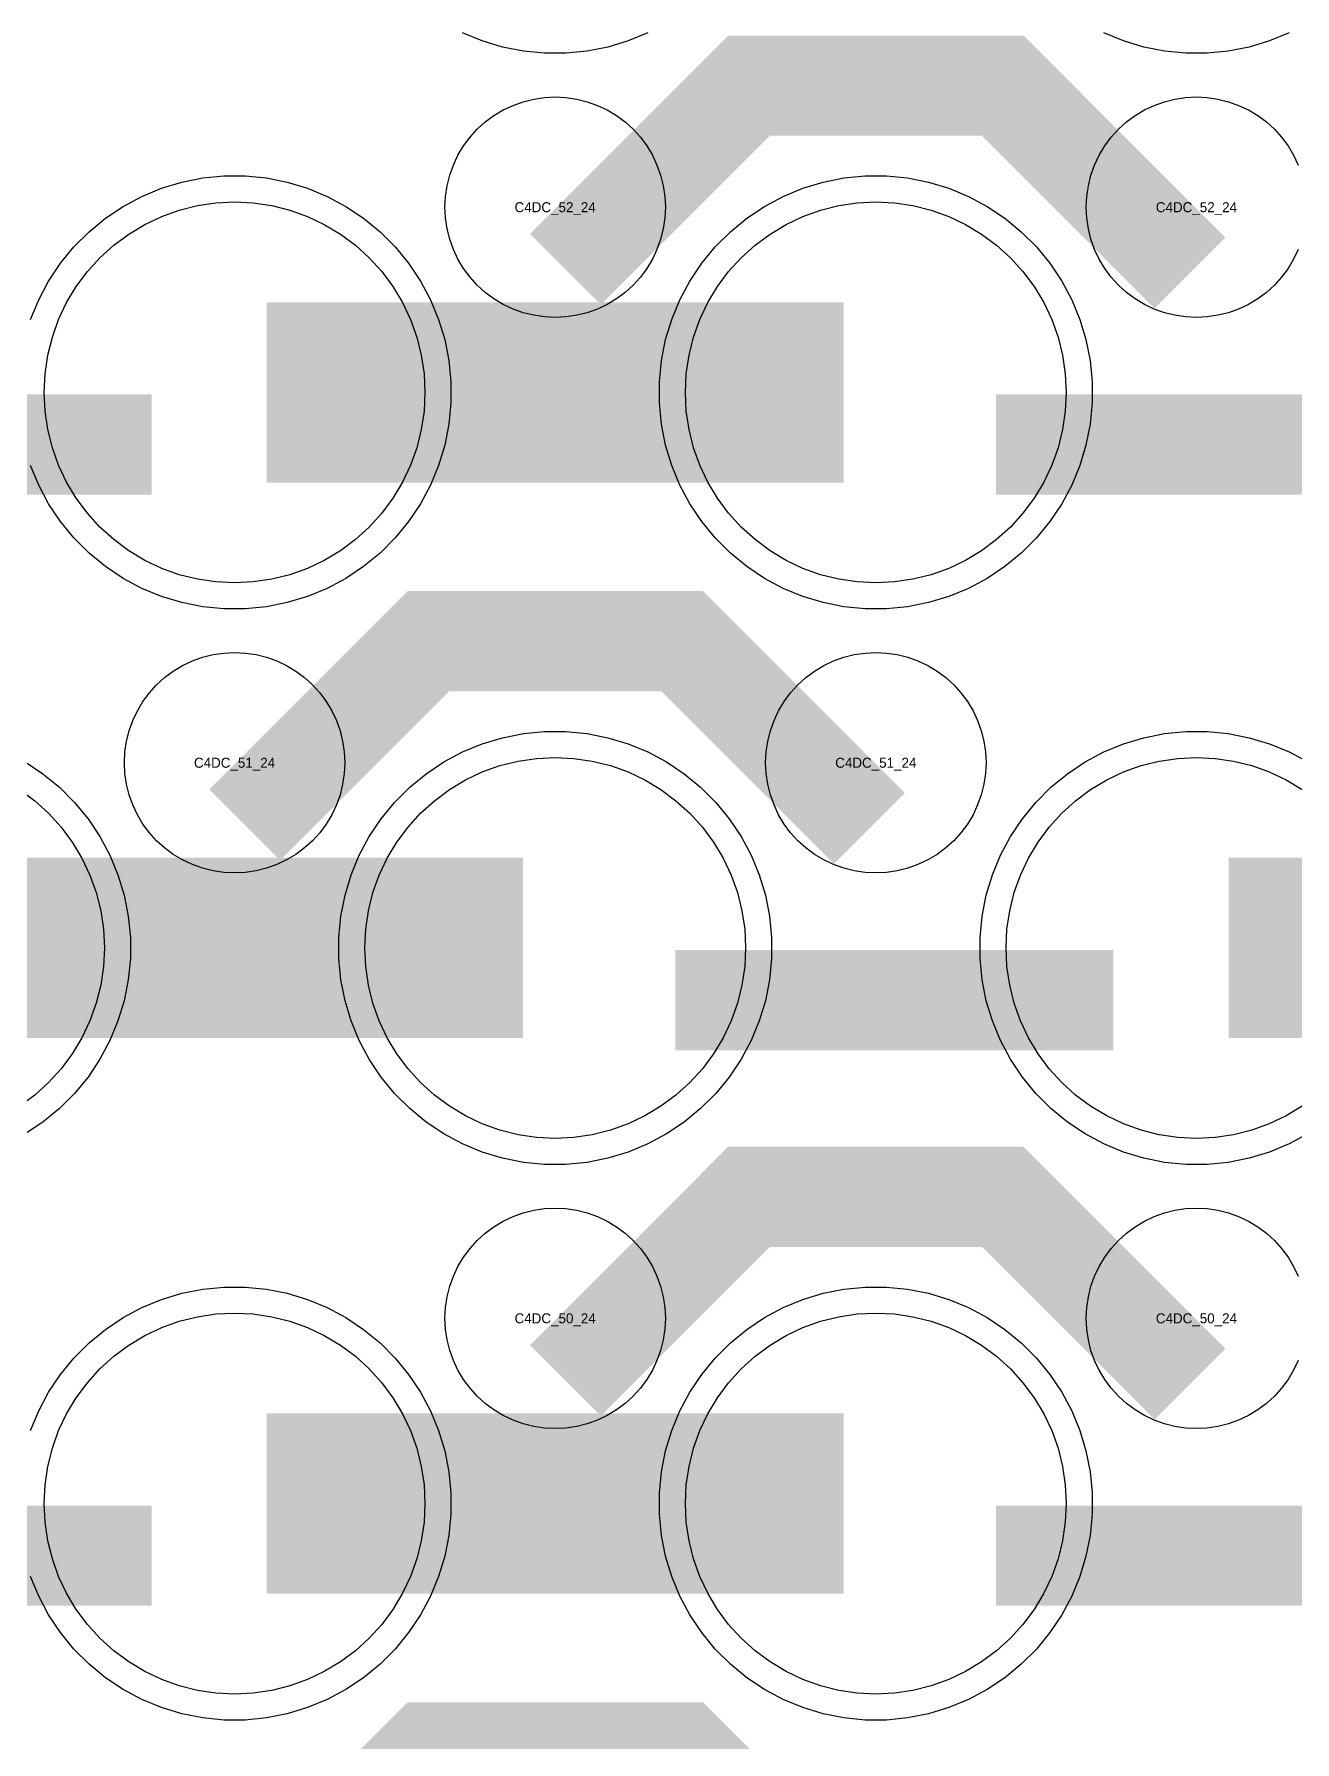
# Model space of a CAD drawing. Extents: x -11880 to 11880, y -14992 to 14992.
# Drawn here: x -4370 to -4055.4, y -7970.8 to -7544.9 of the extents above; entities that cross this region are included whole.
import ezdxf
from ezdxf.enums import TextEntityAlignment as Align

# ---------------------------------------------------------------- set-up
doc = ezdxf.new("R2010")
doc.units = 0
doc.header["$MEASUREMENT"] = 0
for name, color, linetype in [('GDS_775_DT_237', 138, 'CONTINUOUS'), ('RDL1_FS', 34, 'CONTINUOUS'), ('RDL_BS', 160, 'CONTINUOUS')]:
    doc.layers.add(name, color=color, linetype=linetype)

msp = doc.modelspace()

# ---------------------------------------------------------------- linework, layer by layer
at = {"layer": 'RDL1_FS'}
for points in [[(-4320, -7681.744), (-4324.657, -7681.515), (-4329.268, -7680.831), (-4333.791, -7679.699), (-4338.181, -7678.127), (-4342.395, -7676.135), (-4346.395, -7673.737), (-4350.14, -7670.959), (-4353.594, -7667.829), (-4356.724, -7664.375), (-4359.502, -7660.63), (-4361.9, -7656.63), (-4363.892, -7652.416), (-4365.464, -7648.026), (-4366.596, -7643.503), (-4367.28, -7638.892), (-4367.509, -7634.235), (-4367.28, -7629.578), (-4366.596, -7624.967), (-4365.464, -7620.444), (-4363.892, -7616.054), (-4361.9, -7611.84), (-4359.502, -7607.84), (-4356.724, -7604.095), (-4353.594, -7600.641), (-4350.14, -7597.511), (-4346.395, -7594.733), (-4342.395, -7592.335), (-4338.181, -7590.343), (-4333.791, -7588.771), (-4329.268, -7587.639), (-4324.657, -7586.955), (-4320, -7586.726), (-4315.343, -7586.955), (-4310.732, -7587.639), (-4306.209, -7588.771), (-4301.819, -7590.343), (-4297.605, -7592.335), (-4293.605, -7594.733), (-4289.86, -7597.511), (-4286.406, -7600.641), (-4283.276, -7604.095), (-4280.498, -7607.84), (-4278.1, -7611.84), (-4276.108, -7616.054), (-4274.536, -7620.444), (-4273.404, -7624.967), (-4272.72, -7629.578), (-4272.491, -7634.235), (-4272.72, -7638.892), (-4273.404, -7643.503), (-4274.536, -7648.026), (-4276.108, -7652.416), (-4278.1, -7656.63), (-4280.498, -7660.63), (-4283.276, -7664.375), (-4286.406, -7667.829), (-4289.86, -7670.959), (-4293.605, -7673.737), (-4297.605, -7676.135), (-4301.819, -7678.127), (-4306.209, -7679.699), (-4310.732, -7680.831), (-4315.343, -7681.515)], [(-4160, -7681.744), (-4164.657, -7681.515), (-4169.268, -7680.831), (-4173.791, -7679.699), (-4178.181, -7678.127), (-4182.395, -7676.135), (-4186.395, -7673.737), (-4190.14, -7670.959), (-4193.594, -7667.829), (-4196.724, -7664.375), (-4199.502, -7660.63), (-4201.9, -7656.63), (-4203.892, -7652.416), (-4205.464, -7648.026), (-4206.596, -7643.503), (-4207.28, -7638.892), (-4207.509, -7634.235), (-4207.28, -7629.578), (-4206.596, -7624.967), (-4205.464, -7620.444), (-4203.892, -7616.054), (-4201.9, -7611.84), (-4199.502, -7607.84), (-4196.724, -7604.095), (-4193.594, -7600.641), (-4190.14, -7597.511), (-4186.395, -7594.733), (-4182.395, -7592.335), (-4178.181, -7590.343), (-4173.791, -7588.771), (-4169.268, -7587.639), (-4164.657, -7586.955), (-4160, -7586.726), (-4155.343, -7586.955), (-4150.732, -7587.639), (-4146.209, -7588.771), (-4141.819, -7590.343), (-4137.605, -7592.335), (-4133.605, -7594.733), (-4129.86, -7597.511), (-4126.406, -7600.641), (-4123.276, -7604.095), (-4120.498, -7607.84), (-4118.1, -7611.84), (-4116.108, -7616.054), (-4114.536, -7620.444), (-4113.404, -7624.967), (-4112.72, -7629.578), (-4112.491, -7634.235), (-4112.72, -7638.892), (-4113.404, -7643.503), (-4114.536, -7648.026), (-4116.108, -7652.416), (-4118.1, -7656.63), (-4120.498, -7660.63), (-4123.276, -7664.375), (-4126.406, -7667.829), (-4129.86, -7670.959), (-4133.605, -7673.737), (-4137.605, -7676.135), (-4141.819, -7678.127), (-4146.209, -7679.699), (-4150.732, -7680.831), (-4155.343, -7681.515)], [(-4240, -7820.304), (-4244.657, -7820.075), (-4249.268, -7819.391), (-4253.791, -7818.259), (-4258.181, -7816.687), (-4262.395, -7814.695), (-4266.395, -7812.297), (-4270.14, -7809.519), (-4273.594, -7806.389), (-4276.724, -7802.935), (-4279.502, -7799.19), (-4281.9, -7795.19), (-4283.892, -7790.976), (-4285.464, -7786.586), (-4286.596, -7782.063), (-4287.28, -7777.452), (-4287.509, -7772.795), (-4287.28, -7768.138), (-4286.596, -7763.527), (-4285.464, -7759.004), (-4283.892, -7754.614), (-4281.9, -7750.4), (-4279.502, -7746.4), (-4276.724, -7742.655), (-4273.594, -7739.201), (-4270.14, -7736.071), (-4266.395, -7733.293), (-4262.395, -7730.895), (-4258.181, -7728.903), (-4253.791, -7727.331), (-4249.268, -7726.199), (-4244.657, -7725.515), (-4240, -7725.286), (-4235.343, -7725.515), (-4230.732, -7726.199), (-4226.209, -7727.331), (-4221.819, -7728.903), (-4217.605, -7730.895), (-4213.605, -7733.293), (-4209.86, -7736.071), (-4206.406, -7739.201), (-4203.276, -7742.655), (-4200.498, -7746.4), (-4198.1, -7750.4), (-4196.108, -7754.614), (-4194.536, -7759.004), (-4193.404, -7763.527), (-4192.72, -7768.138), (-4192.491, -7772.795), (-4192.72, -7777.452), (-4193.404, -7782.063), (-4194.536, -7786.586), (-4196.108, -7790.976), (-4198.1, -7795.19), (-4200.498, -7799.19), (-4203.276, -7802.935), (-4206.406, -7806.389), (-4209.86, -7809.519), (-4213.605, -7812.297), (-4217.605, -7814.695), (-4221.819, -7816.687), (-4226.209, -7818.259), (-4230.732, -7819.391), (-4235.343, -7820.075)], [(-4320, -7958.869), (-4324.657, -7958.64), (-4329.268, -7957.956), (-4333.791, -7956.824), (-4338.181, -7955.252), (-4342.395, -7953.26), (-4346.395, -7950.862), (-4350.14, -7948.084), (-4353.594, -7944.954), (-4356.724, -7941.5), (-4359.502, -7937.755), (-4361.9, -7933.755), (-4363.892, -7929.541), (-4365.464, -7925.151), (-4366.596, -7920.628), (-4367.28, -7916.017), (-4367.509, -7911.36), (-4367.28, -7906.703), (-4366.596, -7902.092), (-4365.464, -7897.569), (-4363.892, -7893.179), (-4361.9, -7888.965), (-4359.502, -7884.965), (-4356.724, -7881.22), (-4353.594, -7877.766), (-4350.14, -7874.636), (-4346.395, -7871.858), (-4342.395, -7869.46), (-4338.181, -7867.468), (-4333.791, -7865.896), (-4329.268, -7864.764), (-4324.657, -7864.08), (-4320, -7863.851), (-4315.343, -7864.08), (-4310.732, -7864.764), (-4306.209, -7865.896), (-4301.819, -7867.468), (-4297.605, -7869.46), (-4293.605, -7871.858), (-4289.86, -7874.636), (-4286.406, -7877.766), (-4283.276, -7881.22), (-4280.498, -7884.965), (-4278.1, -7888.965), (-4276.108, -7893.179), (-4274.536, -7897.569), (-4273.404, -7902.092), (-4272.72, -7906.703), (-4272.491, -7911.36), (-4272.72, -7916.017), (-4273.404, -7920.628), (-4274.536, -7925.151), (-4276.108, -7929.541), (-4278.1, -7933.755), (-4280.498, -7937.755), (-4283.276, -7941.5), (-4286.406, -7944.954), (-4289.86, -7948.084), (-4293.605, -7950.862), (-4297.605, -7953.26), (-4301.819, -7955.252), (-4306.209, -7956.824), (-4310.732, -7957.956), (-4315.343, -7958.64)], [(-4160, -7958.869), (-4164.657, -7958.64), (-4169.268, -7957.956), (-4173.791, -7956.824), (-4178.181, -7955.252), (-4182.395, -7953.26), (-4186.395, -7950.862), (-4190.14, -7948.084), (-4193.594, -7944.954), (-4196.724, -7941.5), (-4199.502, -7937.755), (-4201.9, -7933.755), (-4203.892, -7929.541), (-4205.464, -7925.151), (-4206.596, -7920.628), (-4207.28, -7916.017), (-4207.509, -7911.36), (-4207.28, -7906.703), (-4206.596, -7902.092), (-4205.464, -7897.569), (-4203.892, -7893.179), (-4201.9, -7888.965), (-4199.502, -7884.965), (-4196.724, -7881.22), (-4193.594, -7877.766), (-4190.14, -7874.636), (-4186.395, -7871.858), (-4182.395, -7869.46), (-4178.181, -7867.468), (-4173.791, -7865.896), (-4169.268, -7864.764), (-4164.657, -7864.08), (-4160, -7863.851), (-4155.343, -7864.08), (-4150.732, -7864.764), (-4146.209, -7865.896), (-4141.819, -7867.468), (-4137.605, -7869.46), (-4133.605, -7871.858), (-4129.86, -7874.636), (-4126.406, -7877.766), (-4123.276, -7881.22), (-4120.498, -7884.965), (-4118.1, -7888.965), (-4116.108, -7893.179), (-4114.536, -7897.569), (-4113.404, -7902.092), (-4112.72, -7906.703), (-4112.491, -7911.36), (-4112.72, -7916.017), (-4113.404, -7920.628), (-4114.536, -7925.151), (-4116.108, -7929.541), (-4118.1, -7933.755), (-4120.498, -7937.755), (-4123.276, -7941.5), (-4126.406, -7944.954), (-4129.86, -7948.084), (-4133.605, -7950.862), (-4137.605, -7953.26), (-4141.819, -7955.252), (-4146.209, -7956.824), (-4150.732, -7957.956), (-4155.343, -7958.64)]]:
    msp.add_lwpolyline(points, close=True, dxfattribs=at)
for points in [[(-4311.998, -7634.235, 45, 45, 0), (-4239.998, -7634.235, 45, 45, 0)], [(-4239.998, -7634.235, 45, 45, 0), (-4167.998, -7634.235, 45, 45, 0)], [(-4391.998, -7772.795, 45, 45, 0), (-4319.998, -7772.795, 45, 45, 0)], [(-4319.998, -7772.795, 45, 45, 0), (-4247.998, -7772.795, 45, 45, 0)], [(-4071.998, -7772.795, 45, 45, 0), (-3999.998, -7772.795, 45, 45, 0)], [(-4311.998, -7911.36, 45, 45, 0), (-4239.998, -7911.36, 45, 45, 0)], [(-4239.998, -7911.36, 45, 45, 0), (-4167.998, -7911.36, 45, 45, 0)]]:
    msp.add_lwpolyline(points, format="xyseb", dxfattribs=at)
for points in [[(-4053.605, -7812.297), (-4057.605, -7814.695), (-4061.819, -7816.687), (-4066.209, -7818.259), (-4070.732, -7819.391), (-4075.343, -7820.075), (-4080, -7820.304), (-4084.657, -7820.075), (-4089.268, -7819.391), (-4093.791, -7818.259), (-4098.181, -7816.687), (-4102.395, -7814.695), (-4106.395, -7812.297), (-4110.14, -7809.519), (-4113.594, -7806.389), (-4116.724, -7802.935), (-4119.502, -7799.19), (-4121.9, -7795.19), (-4123.892, -7790.976), (-4125.464, -7786.586), (-4126.596, -7782.063), (-4127.28, -7777.452), (-4127.509, -7772.795), (-4127.28, -7768.138), (-4126.596, -7763.527), (-4125.464, -7759.004), (-4123.892, -7754.614), (-4121.9, -7750.4), (-4119.502, -7746.4), (-4116.724, -7742.655), (-4113.594, -7739.201), (-4110.14, -7736.071), (-4106.395, -7733.293), (-4102.395, -7730.895), (-4098.181, -7728.903), (-4093.791, -7727.331), (-4089.268, -7726.199), (-4084.657, -7725.515), (-4080, -7725.286), (-4075.343, -7725.515), (-4070.732, -7726.199), (-4066.209, -7727.331), (-4061.819, -7728.903), (-4057.605, -7730.895), (-4053.605, -7733.293)], [(-4373.605, -7733.293), (-4369.86, -7736.071), (-4366.406, -7739.201), (-4363.276, -7742.655), (-4360.498, -7746.4), (-4358.1, -7750.4), (-4356.108, -7754.614), (-4354.536, -7759.004), (-4353.404, -7763.527), (-4352.72, -7768.138), (-4352.491, -7772.795), (-4352.72, -7777.452), (-4353.404, -7782.063), (-4354.536, -7786.586), (-4356.108, -7790.976), (-4358.1, -7795.19), (-4360.498, -7799.19), (-4363.276, -7802.935), (-4366.406, -7806.389), (-4369.86, -7809.519), (-4373.605, -7812.297)]]:
    msp.add_lwpolyline(points, dxfattribs=at)
at = {"layer": 'RDL_BS'}
for points in [[(-4216.885, -7544.545), (-4221.795, -7546.576), (-4226.835, -7548.107), (-4232.062, -7549.153), (-4237.356, -7549.67), (-4242.644, -7549.67), (-4247.938, -7549.153), (-4253.165, -7548.107), (-4258.205, -7546.576), (-4263.115, -7544.545)], [(-4056.885, -7544.545), (-4061.795, -7546.576), (-4066.835, -7548.107), (-4072.062, -7549.153), (-4077.356, -7549.67), (-4082.644, -7549.67), (-4087.938, -7549.153), (-4093.165, -7548.107), (-4098.205, -7546.576), (-4103.115, -7544.545)], [(-4054.598, -7598.566), (-4055.75, -7601.003), (-4057.143, -7603.327), (-4058.746, -7605.49), (-4060.558, -7607.489), (-4062.557, -7609.301), (-4064.72, -7610.904), (-4067.044, -7612.297), (-4069.481, -7613.449), (-4072.016, -7614.356), (-4074.635, -7615.013), (-4077.307, -7615.409), (-4080, -7615.541), (-4082.693, -7615.409), (-4085.365, -7615.013), (-4087.984, -7614.356), (-4090.519, -7613.449), (-4092.956, -7612.297), (-4095.28, -7610.904), (-4097.443, -7609.301), (-4099.442, -7607.489), (-4101.254, -7605.49), (-4102.857, -7603.327), (-4104.25, -7601.003), (-4105.402, -7598.566), (-4106.309, -7596.031), (-4106.966, -7593.412), (-4107.362, -7590.74), (-4107.494, -7588.047), (-4107.362, -7585.354), (-4106.966, -7582.682), (-4106.309, -7580.063), (-4105.402, -7577.528), (-4104.25, -7575.091), (-4102.857, -7572.767), (-4101.254, -7570.604), (-4099.442, -7568.605), (-4097.443, -7566.793), (-4095.28, -7565.19), (-4092.956, -7563.797), (-4090.519, -7562.645), (-4087.984, -7561.738), (-4085.365, -7561.081), (-4082.693, -7560.685), (-4080, -7560.553), (-4077.307, -7560.685), (-4074.635, -7561.081), (-4072.016, -7561.738), (-4069.481, -7562.645), (-4067.044, -7563.797), (-4064.72, -7565.19), (-4062.557, -7566.793), (-4060.558, -7568.605), (-4058.746, -7570.604), (-4057.143, -7572.767), (-4055.75, -7575.091), (-4054.598, -7577.528)], [(-4370.906, -7616.03), (-4368.875, -7611.12), (-4366.383, -7606.458), (-4363.436, -7602.044), (-4360.074, -7597.943), (-4356.292, -7594.161), (-4352.191, -7590.799), (-4347.777, -7587.852), (-4343.115, -7585.36), (-4338.205, -7583.329), (-4333.165, -7581.798), (-4327.938, -7580.752), (-4322.644, -7580.235), (-4317.356, -7580.235), (-4312.062, -7580.752), (-4306.835, -7581.798), (-4301.795, -7583.329), (-4296.885, -7585.36), (-4292.223, -7587.852), (-4287.809, -7590.799), (-4283.708, -7594.161), (-4279.926, -7597.943), (-4276.564, -7602.044), (-4273.617, -7606.458), (-4271.125, -7611.12), (-4269.094, -7616.03), (-4267.563, -7621.07), (-4266.517, -7626.297), (-4266, -7631.591), (-4266, -7636.879), (-4266.517, -7642.173), (-4267.563, -7647.4), (-4269.094, -7652.44), (-4271.125, -7657.35), (-4273.617, -7662.012), (-4276.564, -7666.426), (-4279.926, -7670.527), (-4283.708, -7674.309), (-4287.809, -7677.671), (-4292.223, -7680.618), (-4296.885, -7683.11), (-4301.795, -7685.141), (-4306.835, -7686.672), (-4312.062, -7687.718), (-4317.356, -7688.235), (-4322.644, -7688.235), (-4327.938, -7687.718), (-4333.165, -7686.672), (-4338.205, -7685.141), (-4343.115, -7683.11), (-4347.777, -7680.618), (-4352.191, -7677.671), (-4356.292, -7674.309), (-4360.074, -7670.527), (-4363.436, -7666.426), (-4366.383, -7662.012), (-4368.875, -7657.35), (-4370.906, -7652.44)], [(-4052.223, -7819.178), (-4056.885, -7821.67), (-4061.795, -7823.701), (-4066.835, -7825.232), (-4072.062, -7826.278), (-4077.356, -7826.795), (-4082.644, -7826.795), (-4087.938, -7826.278), (-4093.165, -7825.232), (-4098.205, -7823.701), (-4103.115, -7821.67), (-4107.777, -7819.178), (-4112.191, -7816.231), (-4116.292, -7812.869), (-4120.074, -7809.087), (-4123.436, -7804.986), (-4126.383, -7800.572), (-4128.875, -7795.91), (-4130.906, -7791), (-4132.437, -7785.96), (-4133.483, -7780.733), (-4134, -7775.439), (-4134, -7770.151), (-4133.483, -7764.857), (-4132.437, -7759.63), (-4130.906, -7754.59), (-4128.875, -7749.68), (-4126.383, -7745.018), (-4123.436, -7740.604), (-4120.074, -7736.503), (-4116.292, -7732.721), (-4112.191, -7729.359), (-4107.777, -7726.412), (-4103.115, -7723.92), (-4098.205, -7721.889), (-4093.165, -7720.358), (-4087.938, -7719.312), (-4082.644, -7718.795), (-4077.356, -7718.795), (-4072.062, -7719.312), (-4066.835, -7720.358), (-4061.795, -7721.889), (-4056.885, -7723.92), (-4052.223, -7726.412)], [(-4372.223, -7726.412), (-4367.809, -7729.359), (-4363.708, -7732.721), (-4359.926, -7736.503), (-4356.564, -7740.604), (-4353.617, -7745.018), (-4351.125, -7749.68), (-4349.094, -7754.59), (-4347.563, -7759.63), (-4346.517, -7764.857), (-4346, -7770.151), (-4346, -7775.439), (-4346.517, -7780.733), (-4347.563, -7785.96), (-4349.094, -7791), (-4351.125, -7795.91), (-4353.617, -7800.572), (-4356.564, -7804.986), (-4359.926, -7809.087), (-4363.708, -7812.869), (-4367.809, -7816.231), (-4372.223, -7819.178)], [(-4054.598, -7875.691), (-4055.75, -7878.128), (-4057.143, -7880.452), (-4058.746, -7882.615), (-4060.558, -7884.614), (-4062.557, -7886.426), (-4064.72, -7888.029), (-4067.044, -7889.422), (-4069.481, -7890.574), (-4072.016, -7891.481), (-4074.635, -7892.138), (-4077.307, -7892.534), (-4080, -7892.666), (-4082.693, -7892.534), (-4085.365, -7892.138), (-4087.984, -7891.481), (-4090.519, -7890.574), (-4092.956, -7889.422), (-4095.28, -7888.029), (-4097.443, -7886.426), (-4099.442, -7884.614), (-4101.254, -7882.615), (-4102.857, -7880.452), (-4104.25, -7878.128), (-4105.402, -7875.691), (-4106.309, -7873.156), (-4106.966, -7870.537), (-4107.362, -7867.865), (-4107.494, -7865.172), (-4107.362, -7862.479), (-4106.966, -7859.807), (-4106.309, -7857.188), (-4105.402, -7854.653), (-4104.25, -7852.216), (-4102.857, -7849.892), (-4101.254, -7847.729), (-4099.442, -7845.73), (-4097.443, -7843.918), (-4095.28, -7842.315), (-4092.956, -7840.922), (-4090.519, -7839.77), (-4087.984, -7838.863), (-4085.365, -7838.206), (-4082.693, -7837.81), (-4080, -7837.678), (-4077.307, -7837.81), (-4074.635, -7838.206), (-4072.016, -7838.863), (-4069.481, -7839.77), (-4067.044, -7840.922), (-4064.72, -7842.315), (-4062.557, -7843.918), (-4060.558, -7845.73), (-4058.746, -7847.729), (-4057.143, -7849.892), (-4055.75, -7852.216), (-4054.598, -7854.653)], [(-4370.906, -7893.155), (-4368.875, -7888.245), (-4366.383, -7883.583), (-4363.436, -7879.169), (-4360.074, -7875.068), (-4356.292, -7871.286), (-4352.191, -7867.924), (-4347.777, -7864.977), (-4343.115, -7862.485), (-4338.205, -7860.454), (-4333.165, -7858.923), (-4327.938, -7857.877), (-4322.644, -7857.36), (-4317.356, -7857.36), (-4312.062, -7857.877), (-4306.835, -7858.923), (-4301.795, -7860.454), (-4296.885, -7862.485), (-4292.223, -7864.977), (-4287.809, -7867.924), (-4283.708, -7871.286), (-4279.926, -7875.068), (-4276.564, -7879.169), (-4273.617, -7883.583), (-4271.125, -7888.245), (-4269.094, -7893.155), (-4267.563, -7898.195), (-4266.517, -7903.422), (-4266, -7908.716), (-4266, -7914.004), (-4266.517, -7919.298), (-4267.563, -7924.525), (-4269.094, -7929.565), (-4271.125, -7934.475), (-4273.617, -7939.137), (-4276.564, -7943.551), (-4279.926, -7947.652), (-4283.708, -7951.434), (-4287.809, -7954.796), (-4292.223, -7957.743), (-4296.885, -7960.235), (-4301.795, -7962.266), (-4306.835, -7963.797), (-4312.062, -7964.843), (-4317.356, -7965.36), (-4322.644, -7965.36), (-4327.938, -7964.843), (-4333.165, -7963.797), (-4338.205, -7962.266), (-4343.115, -7960.235), (-4347.777, -7957.743), (-4352.191, -7954.796), (-4356.292, -7951.434), (-4360.074, -7947.652), (-4363.436, -7943.551), (-4366.383, -7939.137), (-4368.875, -7934.475), (-4370.906, -7929.565)]]:
    msp.add_lwpolyline(points, dxfattribs=at)
for points in [[(-4237.438, -7603.549, 25, 25, 0), (-4191.623, -7557.734, 25, 25, 0), (-4158.07, -7557.734, 25, 25, 0)], [(-4081.599, -7604.448, 25, 25, 0), (-4128.313, -7557.734, 25, 25, 0), (-4158.071, -7557.734, 25, 25, 0)], [(-4449.984, -7647.248, 25, 25, 0), (-4340.719, -7647.248, 25, 25, 0)], [(-4129.984, -7647.248, 25, 25, 0), (-4020.719, -7647.248, 25, 25, 0)], [(-4317.438, -7742.109, 25, 25, 0), (-4271.623, -7696.294, 25, 25, 0), (-4238.07, -7696.294, 25, 25, 0)], [(-4161.599, -7743.008, 25, 25, 0), (-4208.313, -7696.294, 25, 25, 0), (-4238.071, -7696.294, 25, 25, 0)], [(-4209.984, -7785.808, 25, 25, 0), (-4100.719, -7785.808, 25, 25, 0)], [(-4237.438, -7880.674, 25, 25, 0), (-4191.623, -7834.859, 25, 25, 0), (-4158.07, -7834.859, 25, 25, 0)], [(-4081.599, -7881.573, 25, 25, 0), (-4128.313, -7834.859, 25, 25, 0), (-4158.071, -7834.859, 25, 25, 0)], [(-4449.984, -7924.373, 25, 25, 0), (-4340.719, -7924.373, 25, 25, 0)], [(-4129.984, -7924.373, 25, 25, 0), (-4020.719, -7924.373, 25, 25, 0)], [(-4317.438, -8019.239, 25, 25, 0), (-4271.623, -7973.424, 25, 25, 0), (-4238.07, -7973.424, 25, 25, 0)], [(-4161.599, -8020.138, 25, 25, 0), (-4208.313, -7973.424, 25, 25, 0), (-4238.071, -7973.424, 25, 25, 0)]]:
    msp.add_lwpolyline(points, format="xyseb", dxfattribs=at)
for points in [[(-4240, -7615.541), (-4242.693, -7615.409), (-4245.365, -7615.013), (-4247.984, -7614.356), (-4250.519, -7613.449), (-4252.956, -7612.297), (-4255.28, -7610.904), (-4257.443, -7609.301), (-4259.442, -7607.489), (-4261.254, -7605.49), (-4262.857, -7603.327), (-4264.25, -7601.003), (-4265.402, -7598.566), (-4266.309, -7596.031), (-4266.966, -7593.412), (-4267.362, -7590.74), (-4267.494, -7588.047), (-4267.362, -7585.354), (-4266.966, -7582.682), (-4266.309, -7580.063), (-4265.402, -7577.528), (-4264.25, -7575.091), (-4262.857, -7572.767), (-4261.254, -7570.604), (-4259.442, -7568.605), (-4257.443, -7566.793), (-4255.28, -7565.19), (-4252.956, -7563.797), (-4250.519, -7562.645), (-4247.984, -7561.738), (-4245.365, -7561.081), (-4242.693, -7560.685), (-4240, -7560.553), (-4237.307, -7560.685), (-4234.635, -7561.081), (-4232.016, -7561.738), (-4229.481, -7562.645), (-4227.044, -7563.797), (-4224.72, -7565.19), (-4222.557, -7566.793), (-4220.558, -7568.605), (-4218.746, -7570.604), (-4217.143, -7572.767), (-4215.75, -7575.091), (-4214.598, -7577.528), (-4213.691, -7580.063), (-4213.034, -7582.682), (-4212.638, -7585.354), (-4212.506, -7588.047), (-4212.638, -7590.74), (-4213.034, -7593.412), (-4213.691, -7596.031), (-4214.598, -7598.566), (-4215.75, -7601.003), (-4217.143, -7603.327), (-4218.746, -7605.49), (-4220.558, -7607.489), (-4222.557, -7609.301), (-4224.72, -7610.904), (-4227.044, -7612.297), (-4229.481, -7613.449), (-4232.016, -7614.356), (-4234.635, -7615.013), (-4237.307, -7615.409)], [(-4162.644, -7688.235), (-4167.938, -7687.718), (-4173.165, -7686.672), (-4178.205, -7685.141), (-4183.115, -7683.11), (-4187.777, -7680.618), (-4192.191, -7677.671), (-4196.292, -7674.309), (-4200.074, -7670.527), (-4203.436, -7666.426), (-4206.383, -7662.012), (-4208.875, -7657.35), (-4210.906, -7652.44), (-4212.437, -7647.4), (-4213.483, -7642.173), (-4214, -7636.879), (-4214, -7631.591), (-4213.483, -7626.297), (-4212.437, -7621.07), (-4210.906, -7616.03), (-4208.875, -7611.12), (-4206.383, -7606.458), (-4203.436, -7602.044), (-4200.074, -7597.943), (-4196.292, -7594.161), (-4192.191, -7590.799), (-4187.777, -7587.852), (-4183.115, -7585.36), (-4178.205, -7583.329), (-4173.165, -7581.798), (-4167.938, -7580.752), (-4162.644, -7580.235), (-4157.356, -7580.235), (-4152.062, -7580.752), (-4146.835, -7581.798), (-4141.795, -7583.329), (-4136.885, -7585.36), (-4132.223, -7587.852), (-4127.809, -7590.799), (-4123.708, -7594.161), (-4119.926, -7597.943), (-4116.564, -7602.044), (-4113.617, -7606.458), (-4111.125, -7611.12), (-4109.094, -7616.03), (-4107.563, -7621.07), (-4106.517, -7626.297), (-4106, -7631.591), (-4106, -7636.879), (-4106.517, -7642.173), (-4107.563, -7647.4), (-4109.094, -7652.44), (-4111.125, -7657.35), (-4113.617, -7662.012), (-4116.564, -7666.426), (-4119.926, -7670.527), (-4123.708, -7674.309), (-4127.809, -7677.671), (-4132.223, -7680.618), (-4136.885, -7683.11), (-4141.795, -7685.141), (-4146.835, -7686.672), (-4152.062, -7687.718), (-4157.356, -7688.235)], [(-4320, -7754.101), (-4322.693, -7753.969), (-4325.365, -7753.573), (-4327.984, -7752.916), (-4330.519, -7752.009), (-4332.956, -7750.857), (-4335.28, -7749.464), (-4337.443, -7747.861), (-4339.442, -7746.049), (-4341.254, -7744.05), (-4342.857, -7741.887), (-4344.25, -7739.563), (-4345.402, -7737.126), (-4346.309, -7734.591), (-4346.966, -7731.972), (-4347.362, -7729.3), (-4347.494, -7726.607), (-4347.362, -7723.914), (-4346.966, -7721.242), (-4346.309, -7718.623), (-4345.402, -7716.088), (-4344.25, -7713.651), (-4342.857, -7711.327), (-4341.254, -7709.164), (-4339.442, -7707.165), (-4337.443, -7705.353), (-4335.28, -7703.75), (-4332.956, -7702.357), (-4330.519, -7701.205), (-4327.984, -7700.298), (-4325.365, -7699.641), (-4322.693, -7699.245), (-4320, -7699.113), (-4317.307, -7699.245), (-4314.635, -7699.641), (-4312.016, -7700.298), (-4309.481, -7701.205), (-4307.044, -7702.357), (-4304.72, -7703.75), (-4302.557, -7705.353), (-4300.558, -7707.165), (-4298.746, -7709.164), (-4297.143, -7711.327), (-4295.75, -7713.651), (-4294.598, -7716.088), (-4293.691, -7718.623), (-4293.034, -7721.242), (-4292.638, -7723.914), (-4292.506, -7726.607), (-4292.638, -7729.3), (-4293.034, -7731.972), (-4293.691, -7734.591), (-4294.598, -7737.126), (-4295.75, -7739.563), (-4297.143, -7741.887), (-4298.746, -7744.05), (-4300.558, -7746.049), (-4302.557, -7747.861), (-4304.72, -7749.464), (-4307.044, -7750.857), (-4309.481, -7752.009), (-4312.016, -7752.916), (-4314.635, -7753.573), (-4317.307, -7753.969)], [(-4160, -7754.101), (-4162.693, -7753.969), (-4165.365, -7753.573), (-4167.984, -7752.916), (-4170.519, -7752.009), (-4172.956, -7750.857), (-4175.28, -7749.464), (-4177.443, -7747.861), (-4179.442, -7746.049), (-4181.254, -7744.05), (-4182.857, -7741.887), (-4184.25, -7739.563), (-4185.402, -7737.126), (-4186.309, -7734.591), (-4186.966, -7731.972), (-4187.362, -7729.3), (-4187.494, -7726.607), (-4187.362, -7723.914), (-4186.966, -7721.242), (-4186.309, -7718.623), (-4185.402, -7716.088), (-4184.25, -7713.651), (-4182.857, -7711.327), (-4181.254, -7709.164), (-4179.442, -7707.165), (-4177.443, -7705.353), (-4175.28, -7703.75), (-4172.956, -7702.357), (-4170.519, -7701.205), (-4167.984, -7700.298), (-4165.365, -7699.641), (-4162.693, -7699.245), (-4160, -7699.113), (-4157.307, -7699.245), (-4154.635, -7699.641), (-4152.016, -7700.298), (-4149.481, -7701.205), (-4147.044, -7702.357), (-4144.72, -7703.75), (-4142.557, -7705.353), (-4140.558, -7707.165), (-4138.746, -7709.164), (-4137.143, -7711.327), (-4135.75, -7713.651), (-4134.598, -7716.088), (-4133.691, -7718.623), (-4133.034, -7721.242), (-4132.638, -7723.914), (-4132.506, -7726.607), (-4132.638, -7729.3), (-4133.034, -7731.972), (-4133.691, -7734.591), (-4134.598, -7737.126), (-4135.75, -7739.563), (-4137.143, -7741.887), (-4138.746, -7744.05), (-4140.558, -7746.049), (-4142.557, -7747.861), (-4144.72, -7749.464), (-4147.044, -7750.857), (-4149.481, -7752.009), (-4152.016, -7752.916), (-4154.635, -7753.573), (-4157.307, -7753.969)], [(-4242.644, -7826.795), (-4247.938, -7826.278), (-4253.165, -7825.232), (-4258.205, -7823.701), (-4263.115, -7821.67), (-4267.777, -7819.178), (-4272.191, -7816.231), (-4276.292, -7812.869), (-4280.074, -7809.087), (-4283.436, -7804.986), (-4286.383, -7800.572), (-4288.875, -7795.91), (-4290.906, -7791), (-4292.437, -7785.96), (-4293.483, -7780.733), (-4294, -7775.439), (-4294, -7770.151), (-4293.483, -7764.857), (-4292.437, -7759.63), (-4290.906, -7754.59), (-4288.875, -7749.68), (-4286.383, -7745.018), (-4283.436, -7740.604), (-4280.074, -7736.503), (-4276.292, -7732.721), (-4272.191, -7729.359), (-4267.777, -7726.412), (-4263.115, -7723.92), (-4258.205, -7721.889), (-4253.165, -7720.358), (-4247.938, -7719.312), (-4242.644, -7718.795), (-4237.356, -7718.795), (-4232.062, -7719.312), (-4226.835, -7720.358), (-4221.795, -7721.889), (-4216.885, -7723.92), (-4212.223, -7726.412), (-4207.809, -7729.359), (-4203.708, -7732.721), (-4199.926, -7736.503), (-4196.564, -7740.604), (-4193.617, -7745.018), (-4191.125, -7749.68), (-4189.094, -7754.59), (-4187.563, -7759.63), (-4186.517, -7764.857), (-4186, -7770.151), (-4186, -7775.439), (-4186.517, -7780.733), (-4187.563, -7785.96), (-4189.094, -7791), (-4191.125, -7795.91), (-4193.617, -7800.572), (-4196.564, -7804.986), (-4199.926, -7809.087), (-4203.708, -7812.869), (-4207.809, -7816.231), (-4212.223, -7819.178), (-4216.885, -7821.67), (-4221.795, -7823.701), (-4226.835, -7825.232), (-4232.062, -7826.278), (-4237.356, -7826.795)], [(-4240, -7892.666), (-4242.693, -7892.534), (-4245.365, -7892.138), (-4247.984, -7891.481), (-4250.519, -7890.574), (-4252.956, -7889.422), (-4255.28, -7888.029), (-4257.443, -7886.426), (-4259.442, -7884.614), (-4261.254, -7882.615), (-4262.857, -7880.452), (-4264.25, -7878.128), (-4265.402, -7875.691), (-4266.309, -7873.156), (-4266.966, -7870.537), (-4267.362, -7867.865), (-4267.494, -7865.172), (-4267.362, -7862.479), (-4266.966, -7859.807), (-4266.309, -7857.188), (-4265.402, -7854.653), (-4264.25, -7852.216), (-4262.857, -7849.892), (-4261.254, -7847.729), (-4259.442, -7845.73), (-4257.443, -7843.918), (-4255.28, -7842.315), (-4252.956, -7840.922), (-4250.519, -7839.77), (-4247.984, -7838.863), (-4245.365, -7838.206), (-4242.693, -7837.81), (-4240, -7837.678), (-4237.307, -7837.81), (-4234.635, -7838.206), (-4232.016, -7838.863), (-4229.481, -7839.77), (-4227.044, -7840.922), (-4224.72, -7842.315), (-4222.557, -7843.918), (-4220.558, -7845.73), (-4218.746, -7847.729), (-4217.143, -7849.892), (-4215.75, -7852.216), (-4214.598, -7854.653), (-4213.691, -7857.188), (-4213.034, -7859.807), (-4212.638, -7862.479), (-4212.506, -7865.172), (-4212.638, -7867.865), (-4213.034, -7870.537), (-4213.691, -7873.156), (-4214.598, -7875.691), (-4215.75, -7878.128), (-4217.143, -7880.452), (-4218.746, -7882.615), (-4220.558, -7884.614), (-4222.557, -7886.426), (-4224.72, -7888.029), (-4227.044, -7889.422), (-4229.481, -7890.574), (-4232.016, -7891.481), (-4234.635, -7892.138), (-4237.307, -7892.534)], [(-4162.644, -7965.36), (-4167.938, -7964.843), (-4173.165, -7963.797), (-4178.205, -7962.266), (-4183.115, -7960.235), (-4187.777, -7957.743), (-4192.191, -7954.796), (-4196.292, -7951.434), (-4200.074, -7947.652), (-4203.436, -7943.551), (-4206.383, -7939.137), (-4208.875, -7934.475), (-4210.906, -7929.565), (-4212.437, -7924.525), (-4213.483, -7919.298), (-4214, -7914.004), (-4214, -7908.716), (-4213.483, -7903.422), (-4212.437, -7898.195), (-4210.906, -7893.155), (-4208.875, -7888.245), (-4206.383, -7883.583), (-4203.436, -7879.169), (-4200.074, -7875.068), (-4196.292, -7871.286), (-4192.191, -7867.924), (-4187.777, -7864.977), (-4183.115, -7862.485), (-4178.205, -7860.454), (-4173.165, -7858.923), (-4167.938, -7857.877), (-4162.644, -7857.36), (-4157.356, -7857.36), (-4152.062, -7857.877), (-4146.835, -7858.923), (-4141.795, -7860.454), (-4136.885, -7862.485), (-4132.223, -7864.977), (-4127.809, -7867.924), (-4123.708, -7871.286), (-4119.926, -7875.068), (-4116.564, -7879.169), (-4113.617, -7883.583), (-4111.125, -7888.245), (-4109.094, -7893.155), (-4107.563, -7898.195), (-4106.517, -7903.422), (-4106, -7908.716), (-4106, -7914.004), (-4106.517, -7919.298), (-4107.563, -7924.525), (-4109.094, -7929.565), (-4111.125, -7934.475), (-4113.617, -7939.137), (-4116.564, -7943.551), (-4119.926, -7947.652), (-4123.708, -7951.434), (-4127.809, -7954.796), (-4132.223, -7957.743), (-4136.885, -7960.235), (-4141.795, -7962.266), (-4146.835, -7963.797), (-4152.062, -7964.843), (-4157.356, -7965.36)]]:
    msp.add_lwpolyline(points, close=True, dxfattribs=at)

# ---------------------------------------------------------------- texts
at = {"layer": 'GDS_775_DT_237'}
for s, p in [('C4DC_52_24', (-4240, -7588.047)), ('C4DC_52_24', (-4240, -7588.047)), ('C4DC_52_24', (-4080, -7588.047)), ('C4DC_52_24', (-4080, -7588.047)), ('C4DC_51_24', (-4320, -7726.607)), ('C4DC_51_24', (-4320, -7726.607)), ('C4DC_51_24', (-4160, -7726.607)), ('C4DC_51_24', (-4160, -7726.607)), ('C4DC_50_24', (-4240, -7865.172)), ('C4DC_50_24', (-4240, -7865.172)), ('C4DC_50_24', (-4080, -7865.172)), ('C4DC_50_24', (-4080, -7865.172))]:
    msp.add_text(s, height=2.5, dxfattribs=at).set_placement(p, align=Align.MIDDLE_CENTER)

doc.saveas('drawing.dxf')
